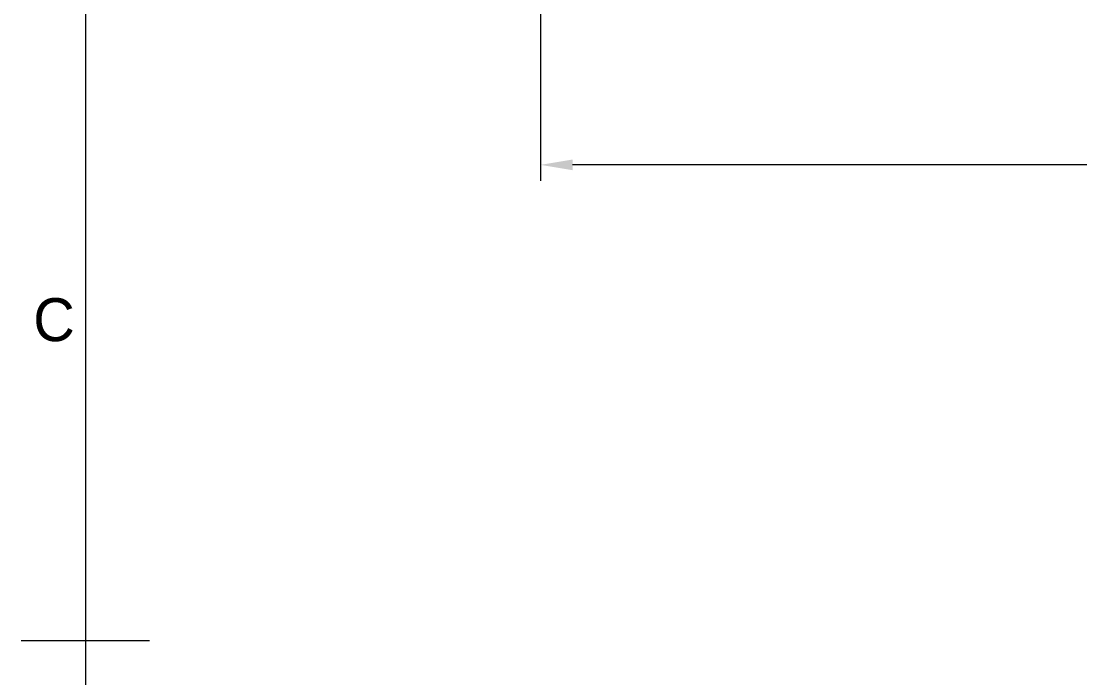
# Model space of a CAD drawing. Header units: millimetres. Extents: x 15 to 415, y 5 to 292.
# Drawn here: x 15 to 97.4, y 145.6 to 196.8 of the extents above; entities that cross this region are included whole.
import ezdxf

# ---------------------------------------------------------------- set-up
doc = ezdxf.new("R2010")
doc.units = ezdxf.units.MM
doc.layers.add('Annotations', color=7, linetype='Continuous')
doc.layers.add('Border', color=7, linetype='Continuous')
doc.styles.add('Shapr0', font='txt', dxfattribs={"height": 3.3495})
doc.styles.add('Shapr2', font='txt', dxfattribs={"height": 3.3495})
doc.dimstyles.new('ISO-25', dxfattribs={"dimtxt": 2.5, "dimasz": 2.5, "dimexe": 1.25, "dimexo": 0.625, "dimtad": 1, "dimtxsty": 'Standard', "dimcen": 2.5, "dimadec": 0, "dimazin": 0, "dimtfac": 1, "dimtmove": 0, "dimatfit": 3, "dimfxl": 1, "dimarcsym": 0})

# ---------------------------------------------------------------- blocks, each defined once
blk = doc.blocks.new('*D2')
at = {"layer": 'Annotations', "color": 0, "linetype": 'Continuous', "lineweight": 15}
for p, q in [((179.652, 228.924), (179.652, 184.329)), ((55.42, 223.18), (55.42, 184.329)), ((177.152, 185.579), (57.92, 185.579))]:
    blk.add_line(p, q, dxfattribs=at)
at = {"layer": 'Annotations', "color": 0}
for points in [[(57.92, 185.995), (57.92, 185.162), (55.42, 185.579)], [(177.152, 185.162), (177.152, 185.995), (179.652, 185.579)]]:
    blk.add_solid(points, dxfattribs=at)
at = {"layer": 'Defpoints', "color": 0}
for p in [(179.652, 229.549), (55.42, 223.805), (55.42, 185.579)]:
    blk.add_point(p, dxfattribs=at)
at = {"layer": 'Annotations', "color": 0, "lineweight": 15, "insert": (117.878, 188.273), "char_height": 3.3495, "attachment_point": 5, "style": 'Shapr2'}
blk.add_mtext('\\A1;496,93', dxfattribs=at)

msp = doc.modelspace()

# ---------------------------------------------------------------- linework, layer by layer
at = {"layer": 'Border', "linetype": 'Continuous', "lineweight": 15}
for p, q in [((20, 287), (20, 10)), ((25, 148.5), (15, 148.5))]:
    msp.add_line(p, q, dxfattribs=at)

# ---------------------------------------------------------------- texts
at = {"layer": 'Border', "linetype": 'Continuous', "lineweight": 15, "insert": (19.1747, 173.5), "char_height": 3.3495, "width": 3.3495, "attachment_point": 6, "style": 'Shapr0'}
msp.add_mtext('C', dxfattribs=at)

# ---------------------------------------------------------------- dimensions: what is measured, and where the dimension line sits
at = {"layer": 'Annotations', "linetype": 'Continuous', "lineweight": 15}
dim = msp.add_linear_dim(base=(55.4198, 185.5788), p1=(179.652, 229.5486), p2=(55.4198, 223.8053), dimstyle='ISO-25', override={"dimscale": 1, "dimgap": 0.7, "dimdec": 2, "dimlfac": 4, "dimrnd": 0.01, "dimzin": 8, "dimdsep": 44, "dimtxsty": 'Shapr2', "dimse1": 0, "dimse2": 0, "dimadec": 2, "dimtol": 0, "dimlim": 0, "dimtp": 0, "dimtm": 0, "dimtfac": 0.6, "dimtdec": 8, "dimfrac": 2, "dimtolj": 1, "dimlwd": 15, "dimlwe": 15}, dxfattribs=at)
dim.commit()
dim.dimension.update_dxf_attribs({"geometry": '*D2', "text_midpoint": (117.8778, 185.5788), "dimtype": 160})

doc.saveas('drawing.dxf')
